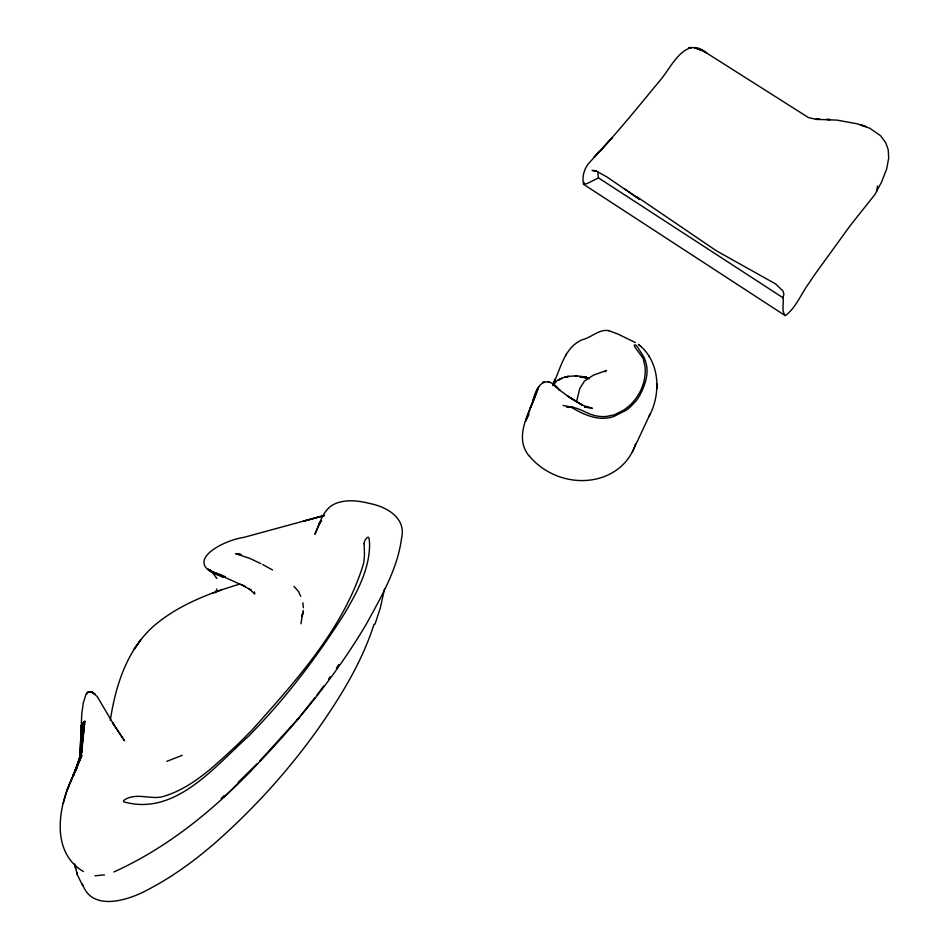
<?xml version="1.0" encoding="UTF-8"?>
<svg xmlns="http://www.w3.org/2000/svg" width="949" height="949" viewBox="0 0 949 949"><rect width="100%" height="100%" fill="white"/><g stroke="black" fill="none" stroke-linecap="round" stroke-linejoin="round"><path stroke-width="1.42" d="M254.379 592.852L254.403 591.903L254.735 594.015L249.029 588.724L251.283 590.266L241.746 584.821L245.471 586.684L210.892 571.061L223.537 576.992C178.993 563.801 221.366 540.693 243.502 537.454L324.451 515.437M80.001 759.212L81.733 713.992L83.227 703.304L85.778 694.929L87.901 692.331L91.804 692.082L97.225 696.53L114.188 725.321L124.449 740.694L112.551 722.675L114.188 725.321M649.069 416.409C661.37 393.621 660.101 361.035 638.369 344.404L641.002 346.385M80.143 759.129L81.092 725.641L80.096 759.093M656.874 388.402L657.005 383.977M80.475 756.139L81.744 724.087L80.404 756.056M80.795 756.092L82.646 722.711L80.665 755.985M81.365 752.557L83.702 721.62L80.902 756.531M81.673 752.854L84.841 720.943L80.962 755.629M597.609 171.401L598.487 177.89L782.984 297.749C784.123 303.229 781.039 311.509 785.475 315.566C796.282 307.452 801.264 293.419 809.295 282.707A261.319 134.426 -78.4 0 1 816.033 272.754L848.501 227.962A258.116 130.832 -79.1 0 1 855.31 219.195L874.883 194.557L881.68 181.769L886.568 169.266L888.715 158.103L888.205 149.681L885.773 142.825L880.542 135.683L869.723 128.21L857.101 123.797L836.888 120.108L815.903 119.325L808.524 117.605L706.495 52.93M78.957 762.367L81.922 749.342L79.906 759.781M110.298 720.433C115.493 685.973 126.798 650.053 153.548 626.174C178.198 605.011 209.195 593.137 240.014 584.038M80.76 756.46L81.899 749.342M300.928 623.801L303.217 610.409M384.511 589.068L380.335 607.882L375.033 624.11M576.399 402.388L579.744 388.639L584.347 381.213L593.255 375.246L606.518 370.43L605.011 371.806M784.989 315.483L583.552 184.308L584.086 182.35M79.064 762.023L81.709 750.54L76.074 770.28M302.743 613.256L301.889 616.281L303.253 612.319M63.203 803.518L66.952 790.624L81.768 755.724L72.776 776.14L81.65 754.787L73.026 775.997L81.578 753.897L73.334 775.902L81.59 751.655L76.05 770.529M215.625 592.734L216.787 588.949M374.036 624.312C361.439 663.565 339.327 698.962 315.614 732.379A688.345 568.807 -15.6 0 1 262.078 797.397C228.009 833.222 190.927 867.611 146.609 890.352C127.866 900.423 91.745 911.835 82.516 884.088M587.336 407.37L592.318 408.295L582.852 405.342L567.265 395.852L582.805 405.425L570.302 397.951L558.344 389.149L559.874 390.336C547.063 374.274 536.826 383.123 533.077 400.561L534.501 397.038L529.696 409.814L537.775 389.244C531.582 409.565 512.602 435.461 528.842 455.65M530.942 406.314L525.532 421.344L529.115 414.191M876.651 191.295L877.481 186.134M66.952 790.624L72.456 777.077C58.447 806.187 50.19 851.834 83.37 871.502M553.03 384.203L555.295 378.983L552.603 385.235C560.717 369.339 563.86 347.773 582.117 339.778C591.381 337.678 599.341 328.662 608.938 330.703M320.11 522.436L314.878 534.204C320.062 523.124 323.218 508.178 336.053 503.338C346.883 499.162 358.9 500.775 369.861 503.516C386.765 506.849 406.504 517.964 401.546 538.368C397.406 569.661 380.822 597.526 365.982 624.727C334.475 677.645 295.009 725.38 252.209 769.497L250.69 771.074C211.224 812.036 165.98 848.453 113.88 871.953M650.35 413.515L632.402 451.866M782.984 297.749L783.898 294.309L782.996 291.046L775.618 283.929L717.978 251.699A75.861 44.959 37.3 0 1 713.968 249.148L636.791 196.704M565.485 355.804L566.328 354.048M537.205 390.122L536.826 390.869L538.913 386.694M336.409 668.298L338.734 664.537M323.621 686.091L316.824 695.297M328.579 679.116L330.228 676.779M315.009 697.562L296.93 720.232L298.84 717.954L259.848 760.861M320.454 522.626L318.461 524.761L320.501 522.78M256.847 763.981L238.211 782.403M552.864 384.725C561.606 373.111 583.089 375.46 589.032 378.414L588.297 378.117M252.209 769.497L223.988 797.101L224.569 796.555M221.129 798.5L224.332 795.476M319.73 522.697L321.711 520.989M598.487 177.89L587.241 183.537L583.552 184.308M166.787 761.371L182.161 755.333M221.058 590.017L212.042 593.279M571.31 407.24C580.491 412.922 594.786 420.016 607.301 417.951A40.688 35.303 21.4 0 0 613.493 416.623L625.996 410.371A64.615 55.896 20.4 0 0 630.539 406.73L635.818 401.202A54.698 47.343 20.9 0 0 639.057 396.599C644.656 386.373 649.365 374.155 645.866 362.459A42.954 37.094 21.4 0 0 643.873 357.049L637.704 347.287A67.521 58.613 20.8 0 0 635.901 345.128C629.246 342.897 645.391 358.342 643.695 361.379A39.277 33.915 21.5 0 1 645.083 367.014C646.447 381.925 639.412 397.501 627.906 406.979A66.276 57.296 20.3 0 1 623.125 410.442L614.145 414.891L606.02 416.516A33.571 29.146 21.6 0 1 597.479 416.089C586.826 414.725 578.048 405.721 566.885 407.358L572.01 407.251M324.333 515.532L303.099 521.286L324.416 515.521M566.707 376.777L567.656 376.551L564.311 377.358M104.473 874.883L95.03 875.773M579.922 377.156L587.668 377.963L583.196 376.753M581.844 376.931L588.688 378.343M577.431 376.041L575.165 375.934M225.316 576.565L221.105 576.387L225.388 576.624M584.904 407.287L588.356 407.441L585.058 407.204M596.375 170.761L592.022 170.44L596.411 171.259L594.928 170.784M584.691 377.097C584.987 377.263 582.615 376.67 587.016 377.69L583.279 376.777M239.053 554.299L235.684 553.706L249.563 558.285L260.904 563.67M583.54 376.955L587.099 377.714M583.671 376.978L589.222 378.485L585.106 377.192L588.024 378.105M563.113 405.448L574.252 407.655M582.9 376.694L586.624 377.583M218.294 573.931L211.686 571.725L224.486 576.968L212.778 572.306L221.841 575.058M585.675 377.287L587.312 377.773L584.821 377.133L586.399 377.524M585.284 377.228L586.838 377.643M587.312 377.773L583.777 376.99L589.234 378.497L585.83 377.322L587.763 377.975M219.302 574.418L215.435 573.315L207.902 569.092L213.228 572.71L209.954 570.017M585.83 377.334L589.175 378.473L588.356 378.141M608.475 330.56L617.882 334.036L635.356 342.553M586.375 377.512L587.668 377.963M699.828 49.55L706.886 53.144C685.451 34.793 671.916 66.359 660.884 79.431C637.93 107.166 615.332 135.244 590.503 161.366C584.631 167.309 581.82 175.743 583.457 183.999M548.558 381.806L547.941 381.534L550.04 382.459M597.645 171.816L607.218 177.143L638.796 198.815M262.707 564.56L272.517 569.946M624.371 188.744L639.733 199.48M210.014 570.076L213.228 572.71M553.789 385.353L557.229 388.271M293.953 586.375L298.425 591.369L300.762 596.28M212.042 571.737L216.692 578.368L216.479 577.799M648.641 355.59L649.282 356.658M82.717 885.808L77.391 874.883L74.698 863.97M74.935 866.093L75.623 868.56M76.715 872.439L77.391 874.883M302.861 602.793L303.372 607.728M635.462 443.918A61.709 54.271 21.4 0 1 589.08 480.194A61.709 54.271 21.4 0 1 528.961 455.579M364.131 543.706L364.44 553.943A64.722 59.668 3.2 0 1 363.562 563.492C344.143 627.882 296.669 679.804 252.861 729.164A704.751 572.33 -13.6 0 1 236.467 745.57C214.249 766.068 191.247 788.963 161.223 797.041C148.791 799.188 134.841 792.261 123.584 800.517L123.643 801.798C175.197 816.603 214.391 766.745 248.365 736.412A706.364 573.73 -13.7 0 0 274.747 707.99C300.477 678.535 323.467 646.732 344.404 613.73C356.848 592.627 369.541 569.578 369.588 544.418A61.507 56.62 4 0 0 369.031 538.225C368.082 534.406 363.55 541.784 364.131 543.706M140.535 640.077L134.307 648.997L140.535 640.077M595.616 155.589L594.062 157.261L612.354 137.629L595.616 155.589M87.901 692.331L86.418 693.861L87.901 692.331M555.509 382.222L553.22 384.369L555.509 382.222M542.579 382.601L543.813 381.866L542.579 382.601M561.535 378.39L558.297 380.146L561.535 378.39M89.396 691.774L88.245 692.106L91.804 692.082L89.396 691.774M566.245 376.883L565.272 377.097L568.617 376.362L566.245 376.883M689.211 47.782L688.63 47.889L691.465 47.45L689.211 47.782M819.675 119.337L815.903 119.325L819.675 119.337M829.995 119.538L826.947 119.408L829.995 119.538M240.844 554.453L238.246 554.24L240.832 554.477M585.509 377.275L583.777 376.99L585.545 377.251M694.49 47.794L700.267 49.728L694.49 47.794M865.559 126.49L861.395 125.043L865.559 126.49M92.824 692.58L91.163 691.857L95.256 694.371L92.824 692.58"/></g></svg>
